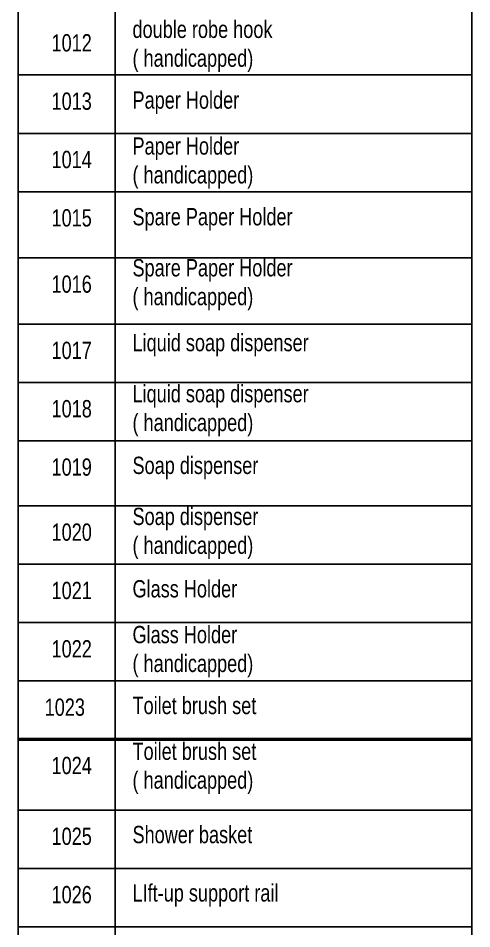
# Model space of a CAD drawing. Header units: inches. Extents: x 274057 to 444617, y 490067 to 635630.
# Drawn here: x 324307 to 325619, y 536295 to 538928 of the extents above; entities that cross this region are included whole.
import ezdxf

# ---------------------------------------------------------------- set-up
doc = ezdxf.new("R2010")
doc.units = ezdxf.units.IN
doc.header["$MEASUREMENT"] = 0
for name, color, linetype in [('CQ SPOT DETAIL DIMENSION', 9, 'Continuous'), ('CQ text label', 3, 'Continuous'), ('CQ-legend tex box', 3, 'Continuous')]:
    doc.layers.add(name, color=color, linetype=linetype)
doc.layers.add('CQ Switches and Outlets', color=1, linetype='Continuous', lineweight=50)
doc.styles.add('DIM 50', font='romans.shx', dxfattribs={"width": 0.75, "height": 100})

# ---------------------------------------------------------------- blocks, each defined once
blk = doc.blocks.new('SMDS')
at = {"layer": 'CQ Switches and Outlets', "color": 2}
blk.add_line((383215.9, 480917.8), (384528, 480917.8), dxfattribs=at)
at = {"layer": 'CQ-legend tex box'}
for p, q in [((383496.2, 485021.9), (383496.2, 478623.5)), ((383215.9, 482838.8), (384528, 482838.8)), ((383215.9, 482670.1), (384528, 482670.1)), ((383215.9, 482501.4), (384528, 482501.4)), ((383215.9, 482309.8), (384528, 482309.8)), ((383215.9, 482118.2), (384528, 482118.2)), ((383215.9, 482118.2), (384528, 482118.2)), ((383215.9, 481949.5), (384528, 481949.5)), ((383215.9, 481780.8), (384528, 481780.8)), ((383215.9, 481592.6), (384528, 481592.6)), ((383215.9, 481423.9), (384528, 481423.9)), ((383215.9, 481255.2), (384528, 481255.2)), ((383215.9, 481086.5), (384528, 481086.5)), ((383215.9, 480713.2), (384528, 480713.2)), ((383215.9, 480544.5), (384528, 480544.5)), ((383215.9, 480375.8), (384528, 480375.8))]:
    blk.add_line(p, q, dxfattribs=at)
blk.add_lwpolyline([(383215.9, 485200), (384527.9, 485200), (384527.9, 478623.5), (383215.9, 478623.5)], close=True, dxfattribs=at)
at = {"layer": 'CQ text label', "ltscale": 1000, "char_height": 50, "width": 946.817, "attachment_point": 1, "style": 'DIM 50'}
for s, insert in [('{\\fArial|b0|i0|c0|p34;double robe hook\\P( handicapped)}', (383546.5, 482995.9)), ('{\\fArial|b0|i0|c0|p34;1012}', (383312.2, 482956.8)), ('{\\fArial|b0|i0|c0|p34;1013}', (383312.3, 482788.1)), ('{\\fArial|b0|i0|c0|p34;Paper Holder}', (383546.5, 482791.4)), ('{\\fArial|b0|i0|c0|p34;Paper Holder\\P( handicapped)}', (383546.5, 482658.5)), ('{\\fArial|b0|i0|c0|p34;1014}', (383312.2, 482619.4)), ('{\\fArial|b0|i0|c0|p34;1015}', (383312.2, 482450.7)), ('{\\fArial|b0|i0|c0|p34;Spare Paper Holder}', (383546.5, 482454)), ('{\\fArial|b0|i0|c0|p34;Spare Paper Holder\\P( handicapped)}', (383546.5, 482306.4)), ('{\\fArial|b0|i0|c0|p34;1016}', (383312.2, 482259.1)), ('{\\fArial|b0|i0|c0|p34;Liquid soap dispenser}', (383546.5, 482089.9)), ('{\\fArial|b0|i0|c0|p34;1017}', (383312.3, 482067.5)), ('{\\fArial|b0|i0|c0|p34;Liquid soap dispenser\\P( handicapped)}', (383546.5, 481942.3)), ('{\\fArial|b0|i0|c0|p34;1018}', (383312.3, 481898.8)), ('{\\fArial|b0|i0|c0|p34;1019}', (383312.3, 481730.1)), ('{\\fArial|b0|i0|c0|p34;Soap dispenser}', (383546.5, 481735)), ('{\\fArial|b0|i0|c0|p34;Soap dispenser\\P( handicapped)}', (383546.5, 481587.4)), ('{\\fArial|b0|i0|c0|p34;1020}', (383312.3, 481541.9)), ('{\\fArial|b0|i0|c0|p34;1021}', (383312.3, 481373.2)), ('{\\fArial|b0|i0|c0|p34;Glass Holder}', (383546.5, 481378.1)), ('{\\fArial|b0|i0|c0|p34;Glass Holder\\P( handicapped)}', (383546.5, 481245.7)), ('{\\fArial|b0|i0|c0|p34;1022}', (383312.3, 481204.5)), ('{\\fArial|b0|i0|c0|p34;Toilet brush set}', (383546.5, 481040.7)), ('{\\fArial|b0|i0|c0|p34;1023}', (383292.4, 481035.8)), ('{\\fArial|b0|i0|c0|p34;Toilet brush set\\P( handicapped)}', (383546.5, 480908.3)), ('{\\fArial|b0|i0|c0|p34;1024}', (383312.3, 480867.1)), ('{\\fArial|b0|i0|c0|p34;1025}', (383312.3, 480662.4)), ('{\\fArial|b0|i0|c0|p34;Shower basket}', (383546.5, 480667.4)), ('{\\fArial|b0|i0|c0|p34;1026}', (383312.2, 480493.7)), ('{\\fArial|b0|i0|c0|p34;LIft-up support rail}', (383546.5, 480498.7))]:
    blk.add_mtext(s, dxfattribs=dict(at, insert=insert))

msp = doc.modelspace()

# ---------------------------------------------------------------- block references
at = {"layer": 'CQ SPOT DETAIL DIMENSION'}
msp.add_blockref('SMDS', (-58908.5, 55925.5), dxfattribs=at)

doc.saveas('drawing.dxf')
